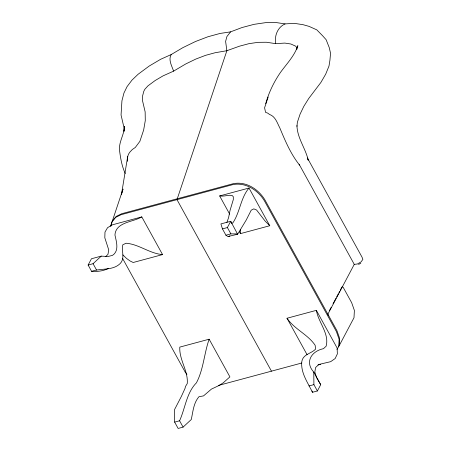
<?xml version="1.0" encoding="UTF-8"?>
<svg xmlns="http://www.w3.org/2000/svg" width="451" height="451" viewBox="0 0 451 451"><rect width="100%" height="100%" fill="white"/><g stroke="black" fill="none" stroke-linecap="round" stroke-linejoin="round"><path stroke-width="0.68" d="M237.638 234.227L230.703 221.278L220.911 223.916L222.444 228.877L225.94 235.213L227.913 236.544L237.638 234.227L246.246 220.003L251.213 210.189L253.823 208.864L256.563 209.997L265.064 221.007L269.766 225.731L240.4 233.635L239.396 231.808M240.406 229.458L240.4 233.635M338.729 346.571L339.118 339.282L336.395 331.536L264.54 201.067C258.209 190.277 245.626 182.012 232.795 184.628L121.184 214.67L115.665 217.376L111.854 221.954L110.709 225.945M337.015 349.435L339.231 345.624L339.62 338.335L336.897 330.589L265.041 200.12C258.711 189.33 246.128 181.065 233.297 183.681L121.685 213.723L116.166 216.435L112.355 221.007L110.828 226.329M127.385 161.306C127.148 158.025 127.78 154.546 129.978 151.998L132.312 149.506L135.289 147.471L139.866 141.355L143.649 130.012L145.284 120.58L145.149 111.899L142.415 100.274L142.606 95.888L143.762 91.418L144.748 89.399L147.939 85.876L155.172 80.52L163.053 75.869L173.596 71.134L185.727 63.963L195.7 59.115L205.566 55.343L215.138 52.733L226.87 50.721L239.436 46.194L248.98 43.657L258.034 42.338L266.417 42.247L275.691 43.651L284.84 43.082L290.861 44.001L295.597 46.132L296.544 47.186L296.634 49.683M124.132 131.168L124.245 129.809M124.358 128.45L124.527 126.415C124.194 134.584 118.917 141.659 119.459 149.884C120.513 157.935 121.787 166.12 125.277 173.528M296.961 126.342L297.361 122.289L300.078 114.154L303.811 106.38L308.721 98.498L320.892 82.443L325.684 74.195L328.993 66.055L329.935 60.242L330.532 53.224L329.258 47.609L326.124 39.694L322.504 35.652L316.805 29.862L309.031 26.367L302.954 24.664L294.199 23.334L285.049 23.903L276.136 22.55L265.526 22.663L254.076 24.337L241.995 27.545L230.579 31.863L220.071 33.447L207.962 36.751L195.475 41.52L182.852 47.659L171.2 54.548L160.657 59.278L149.196 66.049L138.107 74.257L131.974 80.126L127.069 86.626L123.94 93.024L121.933 100.815L121.054 114.999L123.867 127.103L123.935 131.173M127.689 156.441L121.443 194.606L123.005 189.093L112.355 221.007M226.892 222.394L228.572 217.686L230.055 210.38L233.319 199.551L233.297 196.67L231.961 195.379C227.823 194.809 223.764 196.726 219.648 195.943L229.689 214.18M209.151 339.203C204.117 353.499 203.548 369.38 196.405 382.86C186.5 392.776 185.209 408.482 179.583 420.783L183.078 427.12L178.139 428.45L174.644 422.113L174.531 409.609L181.341 396.474L185.017 388.429L185.491 386.484L187.25 383.587C188.371 370.885 179.109 359.977 179.786 347.107L209.151 339.203L229.909 376.889L223.189 382.843L219.287 385.385L211.423 389.106L203.536 395.888L198.97 396.722C193.496 402.94 193.022 411.769 191.252 419.548L183.078 427.12M296.724 49.638L297.852 45.692C294.458 55.963 286.678 63.811 280.477 72.408C273.904 81.975 268.807 92.483 265.712 103.685M268.165 97.055L264.585 107.789L265.583 112.4L267.652 113.077L269.506 114.441C275.426 116.42 277.185 122.92 279.8 127.875C285.195 140.813 290.754 154.146 299.611 165.134M171.2 54.548C168.048 59.825 171.904 66.004 173.596 71.134M108.398 268.475C103.211 271.023 97.343 271.784 91.621 271.367L88.131 265.03L91.452 258.761L101.244 256.123L107.941 256.518L112.524 255.356C119.447 250.824 116.347 241.573 114.949 235.039C115.727 221.965 133.051 222.196 141.794 216.903L162.552 254.589L133.186 262.493L130.074 260.971L126.404 258.327L122.914 254.922M222.444 228.877L227.389 227.546L230.703 221.278L231.555 223.245L232.772 222.991C240.062 212.308 240.535 198 249.008 188.039L269.766 225.731M329.45 310.581L331.09 307.486M333.058 303.765L336.012 298.19M336.672 296.95L338.312 293.855M338.966 292.614L339.62 291.374M340.279 290.134L341.92 287.033M327.871 314.195L354.26 264.359L357.423 263.998L361.099 261.873L362.869 259.376L362.04 257.183L307.39 157.963L308.219 160.15C305.53 148.255 297.237 138.068 296.95 125.564M339.231 345.624L353.996 317.741L354.385 310.446L351.662 302.7L343.324 287.563L342.247 286.419M287.005 318.248C294.435 329.281 307.824 334.354 315.136 345.269L315.644 349.029C311.506 353.652 303.033 354.058 301.832 361.46C300.467 372.673 307.841 382.628 312.453 392.297L317.391 390.966L320.712 384.697L313.783 372.126C304.476 361.928 311.562 351.149 323.491 348.668L326.129 346.21C329.568 333.571 318.355 322.454 316.371 310.344L287.005 318.248L307.092 354.717M230.579 31.863L226.904 36.559L225.613 41.407L226.87 50.721L176.989 199.646L271.457 371.167M105.681 256.574L107.952 254.403L108.742 249.939L104.812 237.767L104.987 232.073L107.575 227.665L112.429 224.807L141.794 216.903M88.131 265.03L93.069 263.7L101.244 256.123M228.86 236.589L229.655 235.958M285.049 23.903C277.528 27.336 274.326 35.804 275.691 43.651M320.61 364.34L318 364.938M358.568 264.472L360.806 263.175M219.648 195.943L249.008 188.039M91.621 271.367C100.81 267.911 112.372 270.972 120.011 263.717C125.446 258.417 121.184 250.936 122.824 244.746L126.117 243.241C138.942 244.228 149.557 253.547 162.552 254.589M225.94 235.213L230.878 233.883L237.649 233.922M218.284 385.481L301.742 363.016M174.644 422.113L179.583 420.783M308.963 385.96L313.902 384.63L313.783 372.126M327.482 314.302L328.559 315.446M186.923 374.375L185.26 372.216L122.554 258.361M316.856 378.085L320.712 384.697M299.098 164.203L354.26 264.359M316.371 310.344L337.128 348.031L337.354 353.911L335.149 358.545L330.651 361.674L318.801 364.47L315.615 367.509L314.826 371.974L316.506 377.487M227.389 227.546L230.878 233.883M313.902 384.63L317.391 390.966M93.069 263.7L96.559 270.036M312.069 391.056L312.453 392.297"/></g></svg>
